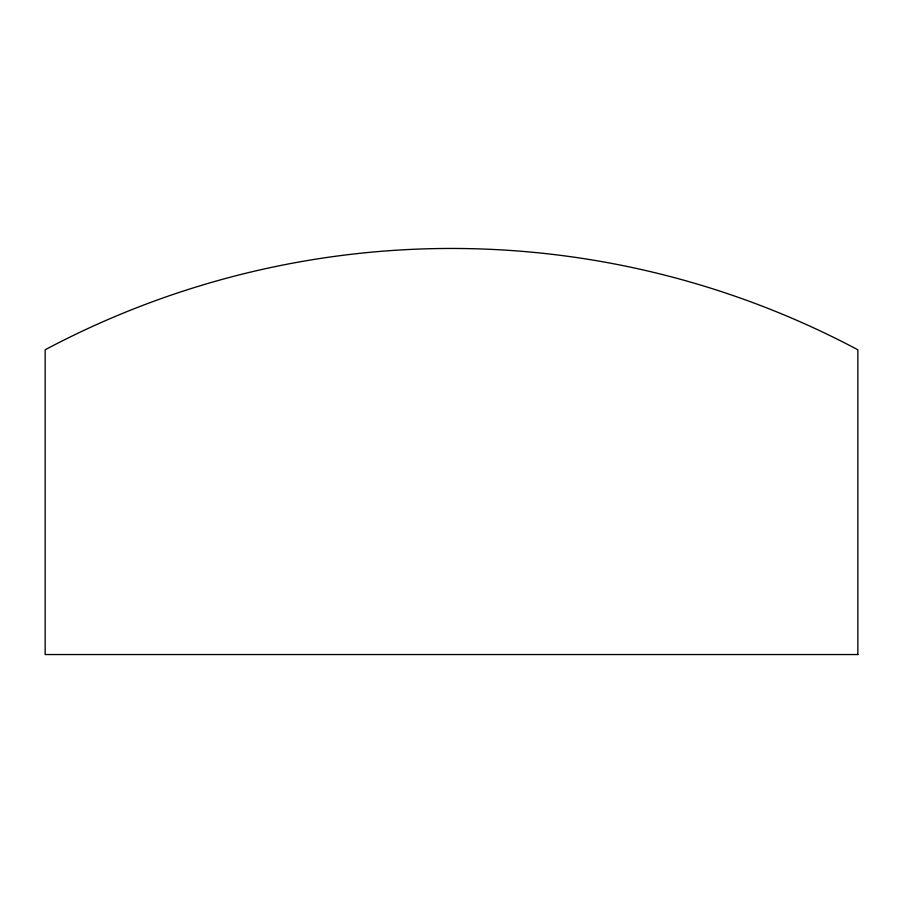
<?xml version="1.0" encoding="UTF-8"?>
<svg xmlns="http://www.w3.org/2000/svg" width="903" height="903" viewBox="0 0 903 903"><rect width="100%" height="100%" fill="white"/><g stroke="black" fill="none" stroke-linecap="round" stroke-linejoin="round"><path stroke-width="1.35" d="M857.85 654.54L45.15 654.54L45.15 349.777A865.492 865.492 0 0 1 857.85 349.777L857.85 654.54"/></g></svg>
